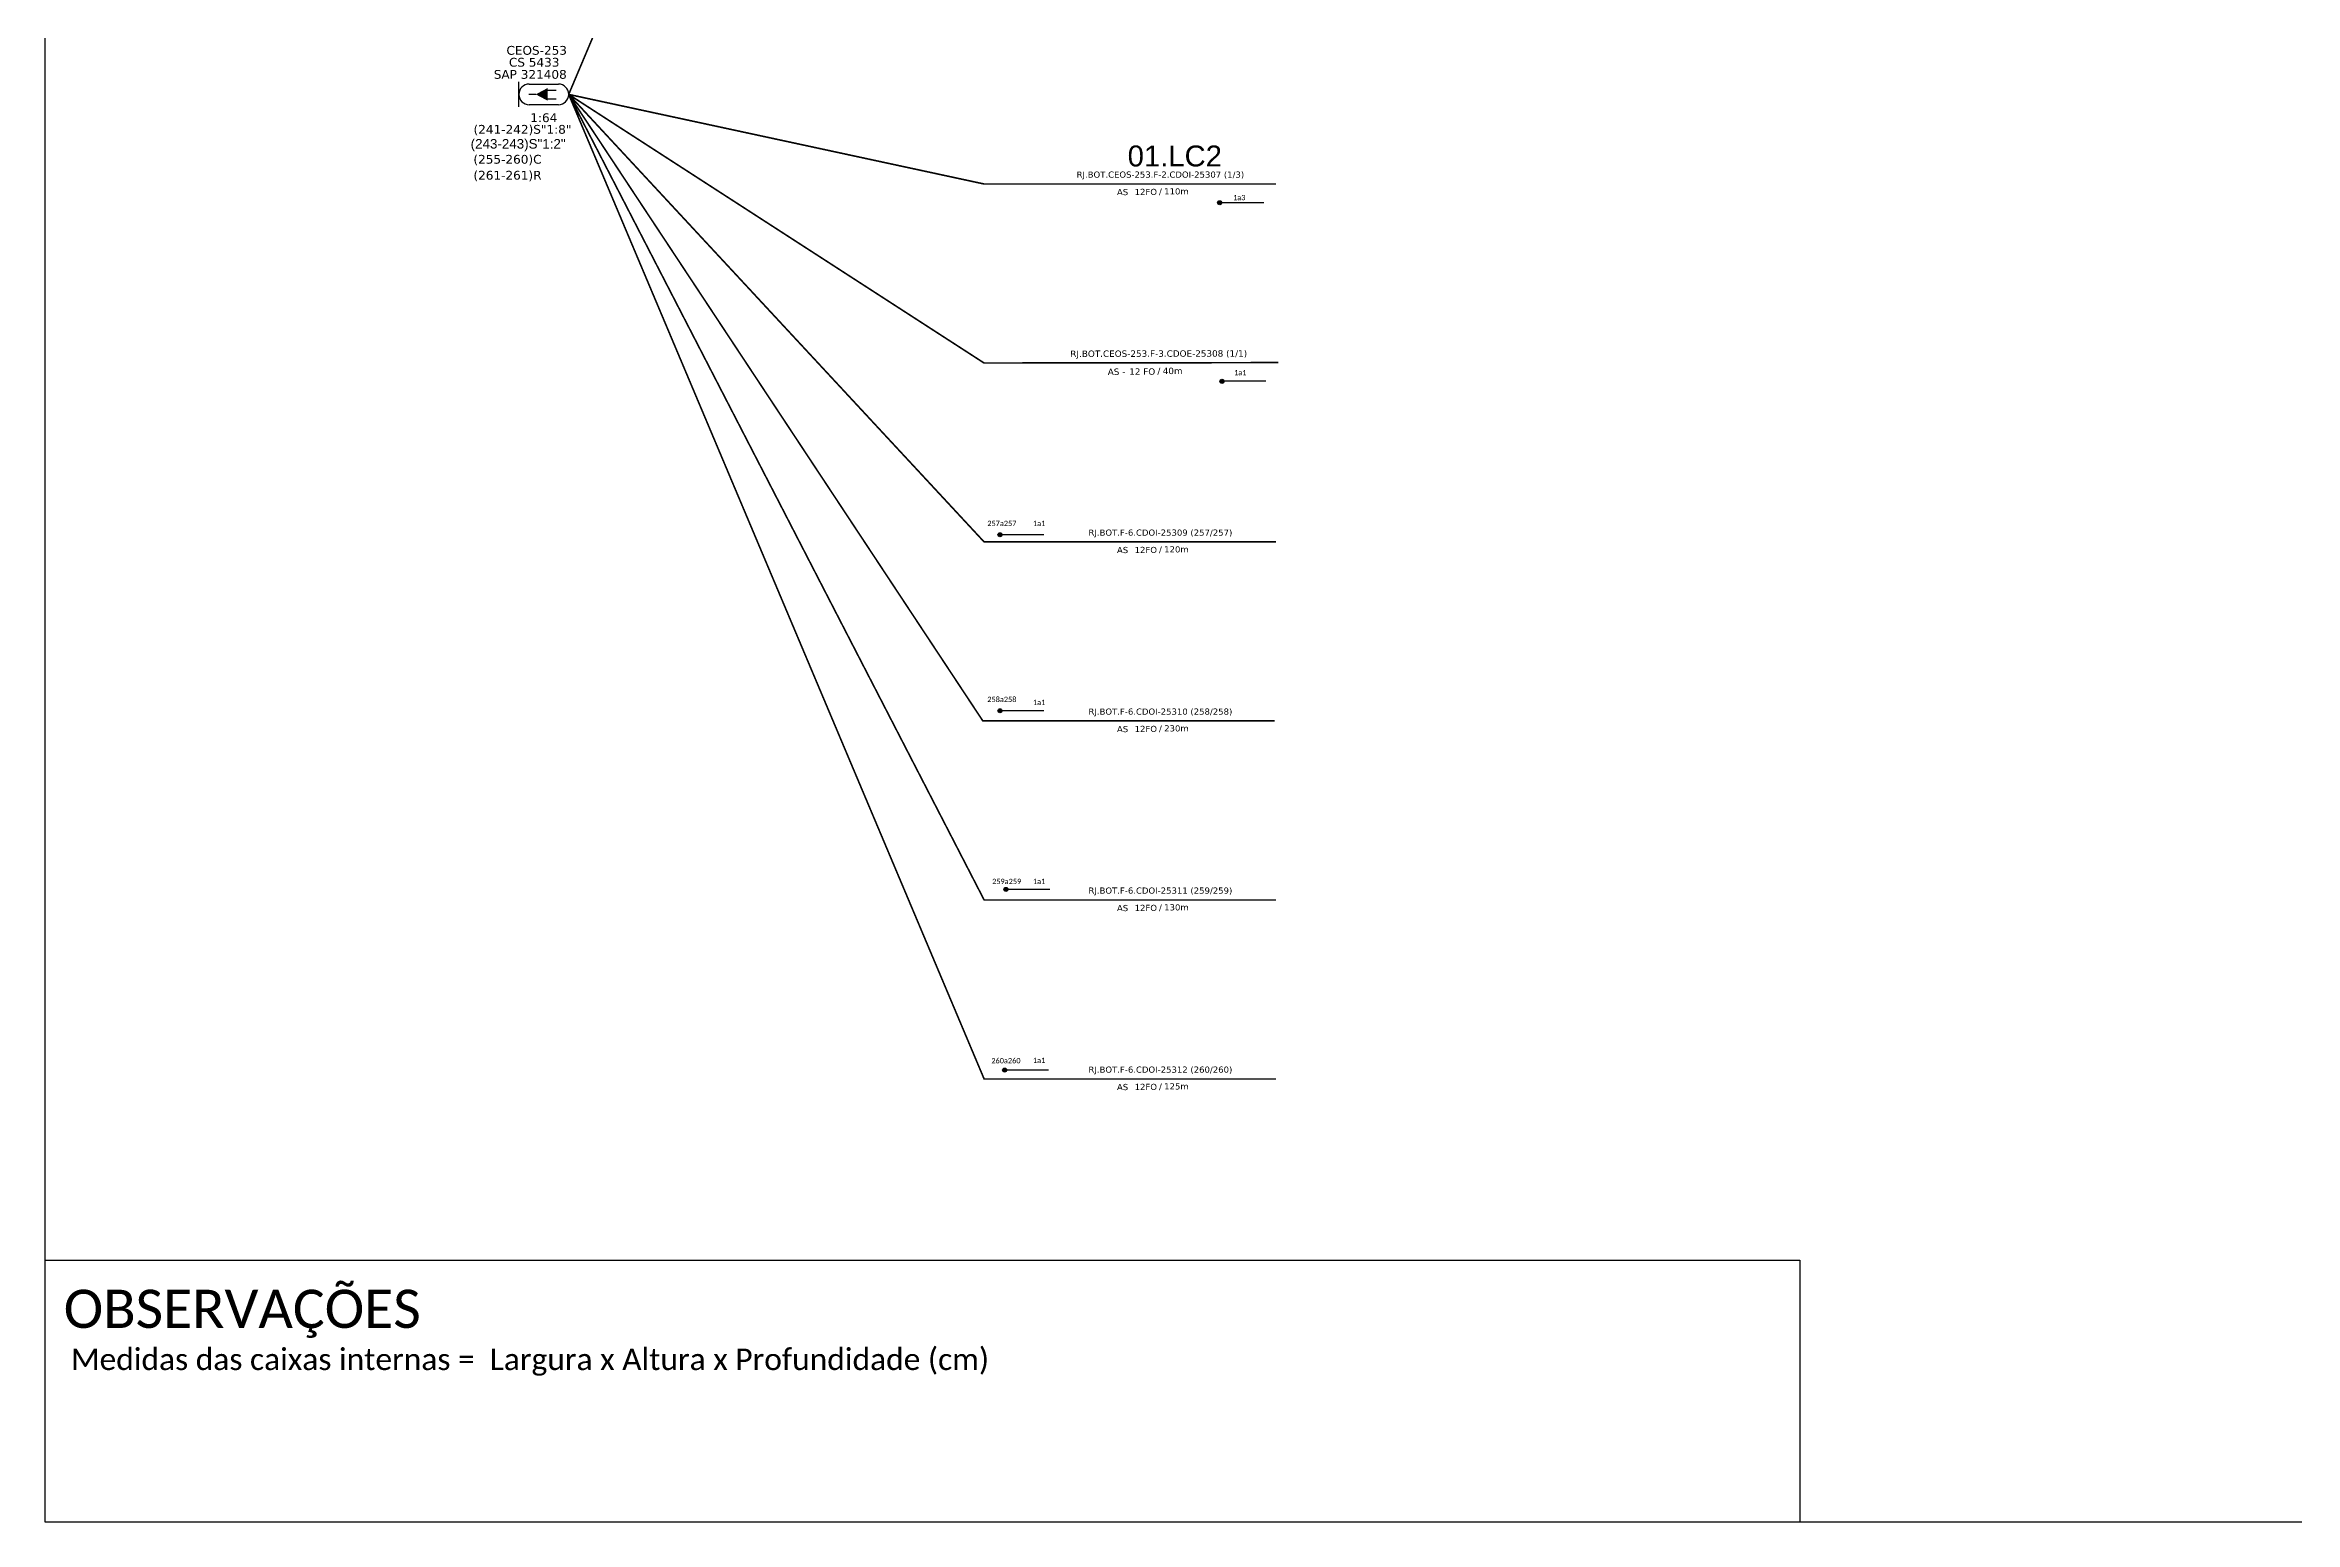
# Model space of a CAD drawing. Header units: millimetres. Extents: x 138 to 976, y 341 to 935.
# Drawn here: x 137.5 to 556.8, y 341.4 to 616.7 of the extents above; entities that cross this region are included whole.
import ezdxf
from ezdxf.enums import TextEntityAlignment as Align

# ---------------------------------------------------------------- set-up
doc = ezdxf.new("R2010")
doc.units = ezdxf.units.MM
doc.header["$LTSCALE"] = 0.03
for name, color, linetype in [('20.4-CEOS', 1, 'Continuous'), ('CAP a instalar', 1, 'FENCELINE1'), ('Seta indicação do cabo', 7, 'Continuous'), ('texto', 255, 'Continuous')]:
    doc.layers.add(name, color=color, linetype=linetype)
doc.layers.add('40.1-ETIQUETAS', color=1, linetype='Continuous', lineweight=20)
doc.styles.add('siredit', font='verdana.ttf')
doc.styles.get("Standard").update_dxf_attribs({"font": 'arial.ttf'})
doc.styles.add('WMF-Calibri0', font='calibri.ttf')
doc.linetypes.add('FENCELINE1', pattern='A,0.25,-0.1,[133,ltypeshp.shx,S=0.1,R=0,X=-0.1,Y=0],-0.1,1', length=1.45)
doc.dimstyles.new('CC', dxfattribs={"dimtxt": 1, "dimasz": 2, "dimexe": 0.18, "dimexo": 0.0625, "dimgap": 0.09, "dimtad": 0, "dimdec": 0, "dimrnd": 1, "dimzin": 0, "dimdsep": 46, "dimtxsty": 'siredit', "dimblk": 'NONE', "dimcen": 0, "dimse1": 1, "dimse2": 1, "dimsd1": 1, "dimsd2": 1, "dimclrt": 7, "dimadec": 0, "dimazin": 0, "dimtfac": 1, "dimtdec": 0, "dimtofl": 0, "dimtmove": 0, "dimatfit": 3, "dimfxl": 0, "dimtolj": 1, "dimtzin": 0, "dimarcsym": 0})

# ---------------------------------------------------------------- blocks, each defined once
blk = doc.blocks.new('_None')

msp = doc.modelspace()

# ---------------------------------------------------------------- hatches: boundary and pattern name
at = {"layer": 'Seta indicação do cabo'}
h = msp.add_hatch(color=256, dxfattribs=at)
h.dxf.hatch_style = 1
h.paths.add_polyline_path([(356.79, 587.27, 1), (356.04, 587.27, 1)])
h = msp.add_hatch(color=256, dxfattribs=at)
h.dxf.hatch_style = 1
h.paths.add_polyline_path([(357.2, 553.99, 1), (356.45, 553.99, 1)])
h = msp.add_hatch(color=256, dxfattribs=at)
h.dxf.hatch_style = 1
h.paths.add_polyline_path([(315.83, 525.4, 1), (315.08, 525.4, 1)])
h = msp.add_hatch(color=256, dxfattribs=at)
h.dxf.hatch_style = 1
h.paths.add_polyline_path([(315.83, 492.6, 1), (315.08, 492.6, 1)])
h = msp.add_hatch(color=256, dxfattribs=at)
h.dxf.hatch_style = 1
h.paths.add_polyline_path([(316.94, 459.32, 1), (316.19, 459.32, 1)])
h = msp.add_hatch(color=256, dxfattribs=at)
h.dxf.hatch_style = 1
h.paths.add_polyline_path([(316.7, 425.65, 1), (315.95, 425.65, 1)])

# ---------------------------------------------------------------- linework, layer by layer
msp.add_lwpolyline([(137.51, 341.45), (976.08, 341.45), (976.08, 935.45), (137.51, 935.45), (137.51, 341.45)])
at = {"color": 7}
for points in [[(137.58, 390.21), (464.54, 390.21)], [(464.54, 390.21), (464.54, 341.45)]]:
    msp.add_lwpolyline(points, dxfattribs=at)
at = {"layer": '20.4-CEOS', "color": 5}
for p, q in [((227.75, 609.39), (233.17, 609.39)), ((233.17, 605.53), (227.75, 605.53))]:
    msp.add_line(p, q, dxfattribs=at)
for points in [[(225.82, 605.13), (225.82, 609.79)], [(231.1, 608.22), (232.75, 608.22)], [(228.96, 607.46), (227.66, 607.46)], [(231.1, 606.62), (232.75, 606.62)]]:
    msp.add_lwpolyline(points, dxfattribs=at)
msp.add_lwpolyline([(228.96, 607.46, 0, 2.39, 0), (231.2, 607.46, 2.39, 2.39, 0)], format="xyseb", dxfattribs=at)
for centre, start, end in [((227.75, 607.46), 90, 270), ((233.17, 607.46), 270, 90)]:
    msp.add_arc(centre, 1.93, start, end, dxfattribs=at)
at = {"layer": 'CAP a instalar', "color": 5, "linetype": 'ByBlock', "ltscale": 30, "const_width": 0.3}
msp.add_lwpolyline([(235.1, 607.45), (312.51, 790.92), (312.51, 790.92)], dxfattribs=at)
at = {"layer": 'CAP a instalar', "color": 0, "ltscale": 30, "const_width": 0.3}
for points in [[(367.31, 557.48), (312.51, 557.4), (235.1, 607.45)], [(312.51, 590.76), (235.1, 607.45)], [(366.9, 524.06), (312.52, 524.06), (235.1, 607.45)], [(366.66, 490.71), (312.28, 490.71), (235.1, 607.45)], [(366.9, 457.35), (312.52, 457.35), (235.1, 607.45)], [(366.9, 423.99), (312.52, 423.99), (235.1, 607.45)], [(312.51, 590.76), (366.9, 590.76)]]:
    msp.add_lwpolyline(points, dxfattribs=at)
at = {"layer": 'Seta indicação do cabo'}
for centre in [(356.41, 587.27), (356.83, 553.99), (315.46, 525.4), (315.46, 492.6), (316.57, 459.32), (316.33, 425.65)]:
    msp.add_circle(centre, 0.376, dxfattribs=at)

# ---------------------------------------------------------------- texts
at = {"color": 7, "style": 'WMF-Calibri0'}
msp.add_text('OBSERVAÇÕES', height=7.1308, dxfattribs=at).set_placement((141, 377.6))
at = {"color": 0, "char_height": 0.9888, "width": 16.716, "attachment_point": 5}
for s, insert in [('{\\fCalibri|b0|i0|c0|p34;\\C7;1a3}', (360.05, 588.22)), ('{\\fCalibri|b0|i0|c0|p34;\\C7;1a1}', (360.25, 555.61)), ('{\\fCalibri|b0|i0|c0|p34;\\C7;257a257}', (315.82, 527.51)), ('{\\fCalibri|b0|i0|c0|p34;\\C7;1a1}', (322.76, 527.51)), ('{\\fCalibri|b0|i0|c0|p34;\\C7;258a258}', (315.82, 494.72)), ('{\\fCalibri|b0|i0|c0|p34;\\C7;1a1}', (322.76, 494.16)), ('{\\fCalibri|b0|i0|c0|p34;\\C7;259a259}', (316.72, 460.8)), ('{\\fCalibri|b0|i0|c0|p34;\\C7;1a1}', (322.76, 460.81)), ('{\\fCalibri|b0|i0|c0|p34;\\C7;260a260}', (316.58, 427.4)), ('{\\fCalibri|b0|i0|c0|p34;\\C7;1a1}', (322.76, 427.46))]:
    msp.add_mtext(s, dxfattribs=dict(at, insert=insert))
at = {"color": 7, "insert": (142.35, 373.76), "char_height": 4, "width": 658.8434, "attachment_point": 1, "style": 'WMF-Calibri0'}
msp.add_mtext('Medidas das caixas internas =  Largura x Altura x Profundidade (cm)', dxfattribs=at)
at = {"layer": '20.4-CEOS', "color": 7, "style": 'siredit'}
for s, height, p in [('CEOS-253', 1.637, (229.14, 616.48)), ('CS 5433', 1.637, (228.67, 614.26)), ('SAP 321408  ', 1.6369, (228.65, 612)), ('1:64', 1.637, (230.46, 603.93)), ('(241-242)S"1:8"           ', 1.6369, (230.41, 601.76)), (' (255-260)C                    ', 1.6369, (230.47, 596.18)), ('(261-261)R                 ', 1.6369, (229.76, 593.21))]:
    msp.add_text(s, height=height, dxfattribs=at).set_placement(p, align=Align.TOP_CENTER)
at = {"layer": '20.4-CEOS', "color": 5, "insert": (216.83, 599.14), "char_height": 1.7834, "width": 30.0849, "attachment_point": 1}
msp.add_mtext('{\\C0;(243-243)S"1:2"   \\C256;    }    ', dxfattribs=at)
at = {"layer": '40.1-ETIQUETAS', "color": 0, "style": 'siredit'}
for s, p in [('RJ.BOT.CEOS-253.F-2.CDOI-25307 (1/3)', (345.36, 592.51)), ('RJ.BOT.F-6.CDOI-25309 (257/257)', (345.36, 525.8)), ('RJ.BOT.F-6.CDOI-25310 (258/258)', (345.36, 492.45)), ('RJ.BOT.F-6.CDOI-25311 (259/259)', (345.36, 459.1)), ('RJ.BOT.F-6.CDOI-25312 (260/260)', (345.36, 425.74))]:
    msp.add_text(s, height=1.1533, dxfattribs=at).set_placement(p, align=Align.MIDDLE_CENTER)
for s, height, p in [('AS', 1.153, (339.36, 589.26)), ('12FO', 1.153, (344.73, 589.28)), ('/', 1.15, (345.64, 589.39)), ('AS', 1.153, (339.36, 522.56)), ('12FO', 1.153, (344.73, 522.57)), ('/', 1.15, (345.64, 522.68)), ('AS', 1.153, (339.36, 489.2)), ('12FO', 1.153, (344.73, 489.22)), ('/', 1.15, (345.64, 489.33)), ('AS', 1.153, (339.36, 455.85)), ('12FO', 1.153, (344.73, 455.87)), ('/', 1.15, (345.64, 455.98)), ('AS', 1.153, (339.36, 422.5)), ('12FO', 1.153, (344.73, 422.52)), ('/', 1.15, (345.64, 422.62))]:
    msp.add_text(s, height=height, dxfattribs=at).set_placement(p, align=Align.MIDDLE_RIGHT)
for s, p in [('110m', (346.07, 589.39)), ('120m', (346.07, 522.68)), ('230m', (346.07, 489.33)), ('130m', (346.07, 455.98)), ('125m', (346.07, 422.62))]:
    msp.add_text(s, height=1.153, dxfattribs=at).set_placement(p, align=Align.MIDDLE_LEFT)
msp.add_text('RJ.BOT.CEOS-253.F-3.CDOE-25308 (1/1)', height=1.1966, rotation=0.118, dxfattribs=at).set_placement((345.05, 559.16), align=Align.MIDDLE_CENTER)
for s, height, p in [('AS -', 1.197, (338.83, 555.78)), ('12 FO', 1.197, (344.4, 555.81)), ('/', 1.2, (345.35, 555.92))]:
    msp.add_text(s, height=height, rotation=0.118, dxfattribs=at).set_placement(p, align=Align.MIDDLE_RIGHT)
msp.add_text('40m', height=1.197, rotation=0.118, dxfattribs=at).set_placement((345.8, 555.93), align=Align.MIDDLE_LEFT)
at = {"layer": 'texto', "color": 0, "insert": (348.05, 595.95, 1.5), "char_height": 3.9, "width": 28.4269, "attachment_point": 5}
msp.add_mtext('01.LC2', dxfattribs=at)

# ---------------------------------------------------------------- leaders
at = {"layer": 'Seta indicação do cabo'}
for points in [[(364.62, 587.27), (356.79, 587.27)], [(365.04, 553.99), (357.2, 553.99)], [(323.67, 525.4), (315.83, 525.4)], [(323.67, 492.6), (315.83, 492.6)], [(324.78, 459.32), (316.94, 459.32)], [(324.54, 425.65), (316.7, 425.65)]]:
    msp.add_leader(points, dimstyle='CC', override={"dimasz": 0.3}, dxfattribs=at)

doc.saveas('drawing.dxf')
